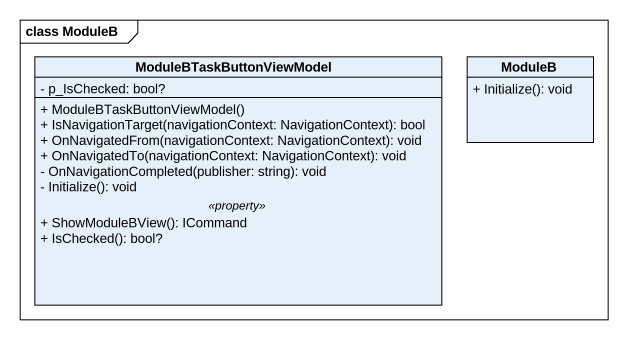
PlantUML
@startuml
mainframe class ModuleB
hide circle
hide empty members
skinparam classAttributeIconSize 0
class ModuleBTaskButtonViewModel {
  - p_IsChecked: bool?
  --
  + ModuleBTaskButtonViewModel()
  + IsNavigationTarget(navigationContext: NavigationContext): bool
  + OnNavigatedFrom(navigationContext: NavigationContext): void
  + OnNavigatedTo(navigationContext: NavigationContext): void
  - OnNavigationCompleted(publisher: string): void
  - Initialize(): void
  .. <<property>> ..
  + ShowModuleBView(): ICommand
  + IsChecked(): bool?
}
class ModuleB {
  + Initialize(): void
}
@enduml
